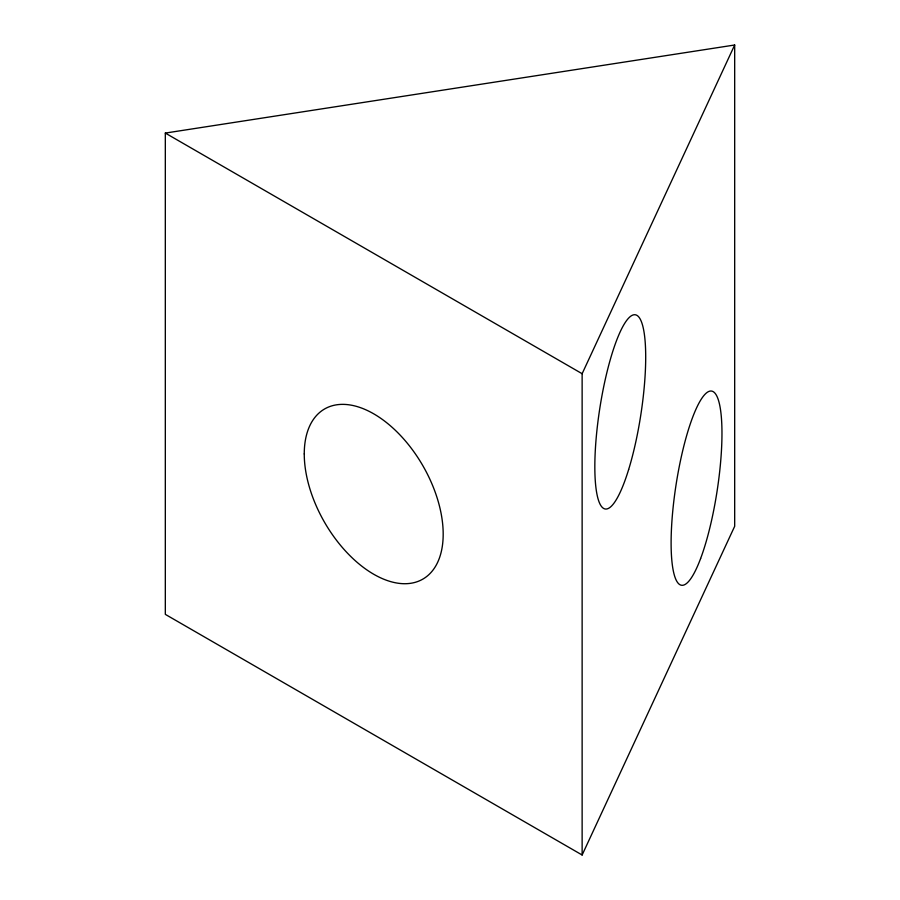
<?xml version="1.0" encoding="UTF-8"?>
<svg xmlns="http://www.w3.org/2000/svg" width="900" height="900" viewBox="0 0 900 900"><rect width="100%" height="100%" fill="white"/><g stroke="black" fill="none" stroke-linecap="round" stroke-linejoin="round"><path stroke-width="1.35" d="M582.131 855L582.131 373.714L734.681 45L165.319 133.076L165.319 614.363L582.131 855L734.681 526.286L734.681 45M165.319 133.076L582.131 373.714M304.256 453.926A98.246 56.723 60 0 0 408.454 583.56A98.246 56.723 60 0 0 408.454 444.623A98.246 56.723 60 0 0 304.256 453.926M628.65 469.519A98.246 20.756 -81.2 0 0 636.863 315.326A98.246 20.756 -81.2 0 0 595.283 450.731A98.246 20.756 -81.2 0 0 628.65 469.519M700.627 558.495A98.246 20.756 -81.2 0 0 716.22 394.954A98.246 20.756 -81.2 0 0 672.761 510.986A98.246 20.756 -81.2 0 0 700.627 558.495"/></g></svg>
